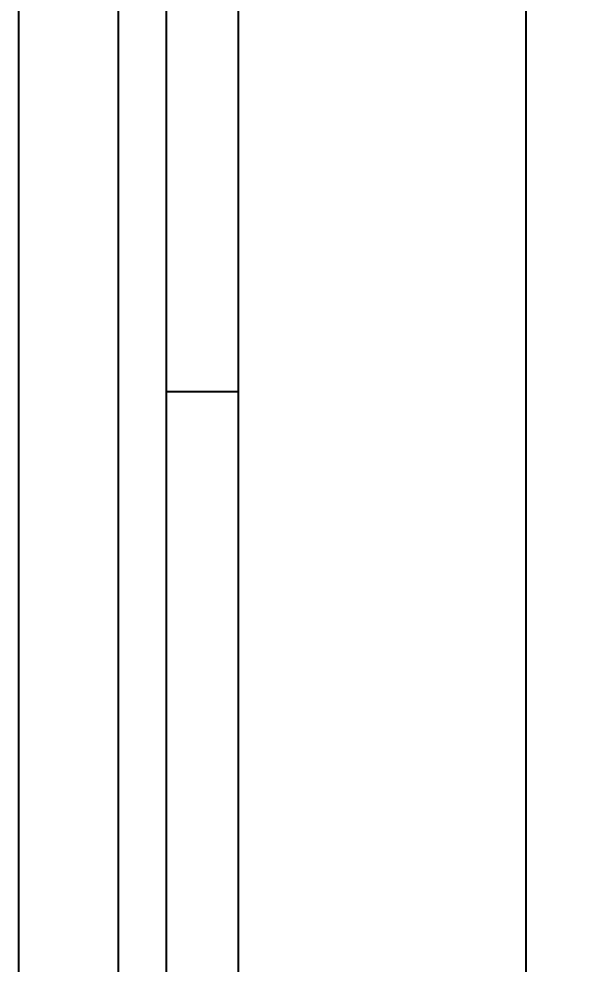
# Model space of a CAD drawing. Header units: millimetres. Extents: x 1293 to 41893, y 1011 to 26911.
# Drawn here: x 18002.8 to 18079.2, y 14470.3 to 14595.3 of the extents above; entities that cross this region are included whole.
import ezdxf

# ---------------------------------------------------------------- set-up
doc = ezdxf.new("R2010")
doc.units = ezdxf.units.MM
doc.header["$LTSCALE"] = 50
doc.layers.add('CAPA_1', color=7, linetype='Continuous')
doc.layers.add('PASILLOS', color=2, linetype='Continuous')
doc.styles.add('SLDTEXTSTYLE0', font='TXT', dxfattribs={"width": 0.75})
doc.dimstyles.new('SLDDIMSTYLE0', dxfattribs={"dimtxt": 100, "dimasz": 100, "dimexe": 0, "dimexo": 0.0625, "dimgap": 25, "dimtad": 2, "dimdec": 0, "dimrnd": 1e-09, "dimzin": 12, "dimdsep": 46, "dimtxsty": 'SLDTEXTSTYLE0', "dimsah": 1, "dimcen": 0.09, "dimadec": 0, "dimazin": 3, "dimtfac": 1, "dimtdec": 0, "dimtofl": 0, "dimtmove": 0, "dimatfit": 3, "dimfxl": 1, "dimfrac": 2, "dimtolj": 1, "dimtzin": 12, "dimarcsym": 0})

# ---------------------------------------------------------------- blocks, each defined once
blk = doc.blocks.new('_D_14')
at = {"layer": 'CAPA_1', "transparency": 16777216}
for p, q in [((18071.79, 17936.07), (18755.52, 17936.07)), ((18705.52, 17936.07), (18705.52, 13669.21)), ((18071.32, 13669.21), (18755.52, 13669.21))]:
    blk.add_line(p, q, dxfattribs=at)
for points in [[(18705.52, 17936.07), (18690.14, 17836.07), (18720.91, 17836.07)], [(18705.52, 13669.21), (18720.91, 13769.21), (18690.14, 13769.21)]]:
    blk.add_solid(points, dxfattribs=at)
at = {"layer": 'CAPA_1', "transparency": 16777216, "insert": (18576.62, 15654.86), "char_height": 100, "attachment_point": 1, "rotation": 90, "style": 'SLDTEXTSTYLE0'}
blk.add_mtext('4267', dxfattribs=at)

msp = doc.modelspace()

# ---------------------------------------------------------------- linework, layer by layer
at = {"layer": 'PASILLOS', "linetype": 'Continuous', "lineweight": 25}
for p, q in [((18002.7878232, 13732.432389), (18002.7878232, 14646.832389)), ((18015.9628232, 13723.182389), (18015.9628232, 14646.832389)), ((18022.3128232, 13724.4822844), (18022.3128232, 14646.832389)), ((18031.8378232, 13731.328389), (18031.8378232, 14641.526389)), ((18069.9378232, 13731.328389), (18069.9378232, 14641.526389)), ((18022.3128232, 14546.022389), (18031.8378232, 14546.022389))]:
    msp.add_line(p, q, dxfattribs=at)

# ---------------------------------------------------------------- dimensions: what is measured, and where the dimension line sits
at = {"layer": 'CAPA_1'}
dim = msp.add_linear_dim(base=(18705.5220747, 13669.207389), p1=(18008.2918232, 17936.065389), p2=(18007.8168232, 13669.207389), angle=90, dimstyle='SLDDIMSTYLE0', dxfattribs=at)
dim.commit()
dim.dimension.update_dxf_attribs({"geometry": '_D_14', "text_midpoint": (18705.5220747, 15802.636389), "dimtype": 160})

doc.saveas('drawing.dxf')
